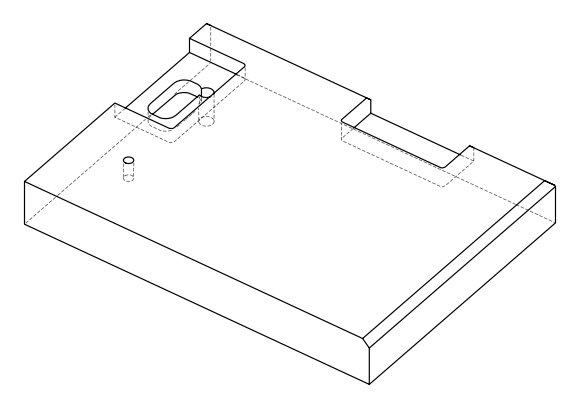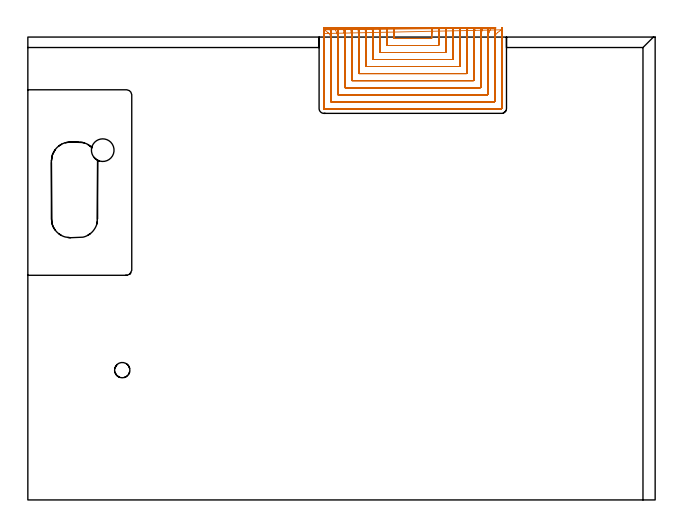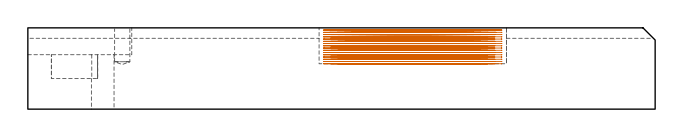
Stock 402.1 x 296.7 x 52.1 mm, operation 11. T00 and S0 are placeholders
(PLAN: 11 operations, 6 tool changes, 179.8 min)
(1 SPOT_DRILL | STEP1HOLE | NXT0321_9005460120000 | 0.03 min | 1854 mm3)
(2 SPOT_DRILL_1 | STEP1POCKET | NXT0321_9005460120000 | 0.03 min | 1 mm3)
(3 DRILL_THROUGH_HOLE_INTO_CENTER | STEP1HOLE | NXT0301_065 | 0.17 min | 2440 mm3)
(4 DRILL_TO_ENLARGE_THROUGH_HOLE | STEP1HOLE | NXT0301_106 | 0.17 min | 4288 mm3)
(5 DRILL_BLIND_HOLE_INTO_CENTER | STEP1POCKET | NXT0301_069 | 0.1 min | 1675 mm3)
(6 AREA_MILL | FG_CHAMFER_SURFACE | UGT0205_001 | 4.66 min | 4287 mm3)
(7 AREA_MILL_1 | FG_CHAMFER_SURFACE_1 | UGT0205_001 | 7.27 min | 9027 mm3)
(8 AREA_MILL_2 | FG_CHAMFER_SURFACE_2 | UGT0205_001 | 2.36 min | 2109 mm3)
(9 MILL_RECTANGULAR_POCKET | POCKET_RECTANGULAR_STRAIGHT | UGT0201_105 | Follow Part, ap 5.5, ae 75% | 1.91 min | 54353 mm3)
(10 MILL_SLOT | SLOT_PARTIAL_RECTANGULAR | UGT0201_014 | Follow Part, ap 1.5, ae 75% | 71.77 min | 104526 mm3)
(11 MILL_SLOT_1 | SLOT_PARTIAL_RECTANGULAR_1 | UGT0201_014 | Follow Part, ap 1.5, ae 75% | 91.33 min | 134811 mm3)
(TOOL NXT0321_9005460120000 | NC Spot Drill, 142deg, 12mm, Carbide, Uncoated | D12 PA142 FL30 Z2)
(TOOL NXT0301_065 | Carbide Drill 9.4mm [860.1-0940-075A1-MM 2214] | D9.4 PA140 FL98 Z2)
(TOOL NXT0301_106 | Carbide Drill 14.5mm [860.1-1450-073A1-MM 2214] | D14.5 PA140 FL83 Z2)
(TOOL NXT0301_069 | Carbide Drill 9.8mm [860.1-0980-029A1-MM 2214] | D9.8 PA140 FL47 Z2)
(TOOL UGT0205_001 | Chamfer Mill 20 x 3 x 45 deg. | D20 FL50 Z2)
(TOOL UGT0201_105 | End Mill 22 mm | D22 FL25 Z2)
(TOOL UGT0201_014 | End mill 6 mm | D6 FL24 Z4)
(OP 11 MILL_SLOT_1)
G17 G21 G94 G90
T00 M6
G54
G17 G0 G90 X234.296 Y302.69 S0 M3
G43 Z62.1 H0
Z50.662
G94 G1 X234.545 Y299.7 F250.
G2 X234.7 Y295.8 R45. F500.
G1 X258.8
G2 X258.957 Y299.7 R45.
G1 X259.207 Y302.69 F250.
X229.751 Y302.687
X230.027 Y299.7
G2 X230.2 Y295.964 R40.5 F500.
G1 Y291.3
X263.3
Y295.947
G2 X263.474 Y299.7 R40.5
G1 X263.752 Y302.687 F250.
X225.194 Y302.684
X225.506 Y299.7
G2 X225.7 Y295.964 R36. F500.
G1 Y286.8
X267.8
Y295.947
G2 X267.996 Y299.7 R36.
G1 X268.309 Y302.684 F250.
X220.622 Y302.679
X220.978 Y299.7
G2 X221.2 Y295.964 R31.5 F500.
G1 Y282.3
X272.3
Y295.947
G2 X272.524 Y299.7 R31.5
G1 X272.882 Y302.679 F250.
X216.025 Y302.671
X216.44 Y299.7
G2 X216.7 Y295.964 R27. F500.
G1 Y277.8
X276.8
Y295.947
G2 X277.062 Y299.7 R27.
G1 X277.479 Y302.671 F250.
X211.39 Y302.658
X211.888 Y299.7
G2 X212.2 Y295.964 R22.5 F500.
G1 Y273.3
X281.3
Y295.947
G2 X281.615 Y299.7 R22.5
G1 X282.116 Y302.658 F250.
X206.686 Y302.635
X207.308 Y299.7
G2 X207.7 Y295.964 R18. F500.
G1 Y268.8
X285.8
Y295.947
G2 X286.196 Y299.7 R18.
G1 X286.821 Y302.634 F250.
X201.843 Y302.583
X202.673 Y299.7
G2 X203.2 Y295.964 R13.5 F500.
G1 Y264.3
X290.3
Y295.947
G2 X290.832 Y299.7 R13.5
G1 X291.666 Y302.582 F250.
X196.643 Y302.429
X197.888 Y299.7
G2 X198.7 Y295.964 R9. F500.
G1 Y259.8
X294.8
Y295.947
G2 X295.62 Y299.7 R9.
G1 X296.871 Y302.427 F250.
X190.013 Y301.364
X192.409 Y299.558
G2 X194.2 Y295.964 R4.5 F500.
G1 Y255.3
X299.3
Y295.947
G2 X301.108 Y299.553 R4.5
G1 X303.512 Y301.348 F250.
X189.7 Y298.964 F500.
Y295.964 F250.
Y250.9 F500.
X189.705 Y250.845
X189.745 Y250.805
X189.8 Y250.8
X303.7
X303.755 Y250.805
X303.795 Y250.845
X303.8 Y250.9
Y295.947
Y298.947 F250.
G0 Z62.1
X234.633 Y302.699
Z49.225
G1 X234.691 Y299.7
G2 X234.7 Y298.819 R45. F500.
G1 Y295.8
X258.8
Y298.804
G2 X258.809 Y299.7 R45.
G1 X258.869 Y302.699 F250.
X230.125
X230.19 Y299.7
G2 X230.2 Y298.819 R40.5 F500.
G1 Y291.3
X263.3
Y298.804
G2 X263.31 Y299.7 R40.5
G1 X263.376 Y302.699 F250.
X225.616
X225.689 Y299.7
G2 X225.7 Y298.819 R36. F500.
G1 Y286.8
X267.8
Y298.804
G2 X267.811 Y299.7 R36.
G1 X267.886 Y302.699 F250.
X221.104
X221.188 Y299.7
G2 X221.2 Y298.819 R31.5 F500.
G1 Y282.3
X272.3
Y298.804
G2 X272.313 Y299.7 R31.5
G1 X272.398 Y302.699 F250.
X216.588 Y302.698
X216.686 Y299.7
G2 X216.7 Y298.819 R27. F500.
G1 Y277.8
X276.8
Y298.804
G2 X276.815 Y299.7 R27.
G1 X276.914 Y302.698 F250.
X212.065
X212.183 Y299.7
G2 X212.2 Y298.819 R22.5 F500.
G1 Y273.3
X281.3
Y298.804
G2 X281.318 Y299.7 R22.5
G1 X281.437 Y302.698 F250.
X207.532 Y302.696
X207.678 Y299.7
G2 X207.7 Y298.819 R18. F500.
G1 Y268.8
X285.8
Y298.804
G2 X285.822 Y299.7 R18.
G1 X285.972 Y302.696 F250.
X202.975 Y302.694
X203.171 Y299.7
G2 X203.2 Y298.819 R13.5 F500.
G1 Y264.3
X290.3
Y298.804
G2 X290.33 Y299.7 R13.5
G1 X290.529 Y302.693 F250.
X198.363 Y302.686
X198.657 Y299.7
G2 X198.7 Y298.819 R9. F500.
G1 Y259.8
X294.8
Y298.804
G2 X294.845 Y299.7 R9.
G1 X295.144 Y302.685 F250.
X193.525 Y302.642
X194.113 Y299.7
G2 X194.2 Y298.819 R4.5 F500.
G1 Y255.3
X299.3
Y298.804
G2 X299.39 Y299.7 R4.5
G1 X299.988 Y302.64 F250.
X189.7 Y301.819
Y298.819
Y250.9 F500.
X189.705 Y250.845
X189.745 Y250.805
X189.8 Y250.8
X303.7
X303.755 Y250.805
X303.795 Y250.845
X303.8 Y250.9
Y298.804
Y301.804 F250.
G0 X234.696 Y302.7 Z47.787
G1 X234.7 Y299.7
Y299.644 F500.
Y295.8
X258.8
Y299.634
Y299.7
X258.804 Y302.7 F250.
X230.196
X230.2 Y299.7
Y299.644 F500.
Y291.3
X263.3
Y299.634
Y299.7
X263.305 Y302.7 F250.
X225.695
X225.7 Y299.7
Y299.644 F500.
Y286.8
X267.8
Y299.634
Y299.7
X267.806 Y302.7 F250.
X221.195
X221.2 Y299.7
Y299.644 F500.
Y282.3
X272.3
Y299.634
Y299.7
X272.306 Y302.7 F250.
X216.694
X216.7 Y299.7
Y299.644 F500.
Y277.8
X276.8
Y299.634
Y299.7
X276.807 Y302.7 F250.
X212.192
X212.2 Y299.7
Y299.644 F500.
Y273.3
X281.3
Y299.634
Y299.7
X281.309 Y302.7 F250.
X207.691
X207.7 Y299.7
Y299.644 F500.
Y268.8
X285.8
Y299.634
Y299.7
X285.811 Y302.7 F250.
X203.187
X203.2 Y299.7
Y299.644 F500.
Y264.3
X290.3
Y299.634
Y299.7
X290.315 Y302.7 F250.
X198.681
X198.7 Y299.7
Y299.644 F500.
Y259.8
X294.8
Y299.634
Y299.7
X294.822 Y302.7 F250.
X194.162
X194.2 Y299.7
Y299.644 F500.
Y255.3
X299.3
Y299.634
Y299.7
X299.345 Y302.7 F250.
X189.7 Y302.644
Y299.644
Y250.9 F500.
X189.705 Y250.845
X189.745 Y250.805
X189.8 Y250.8
X303.7
X303.755 Y250.805
X303.795 Y250.845
X303.8 Y250.9
Y299.634
Y302.634 F250.
G0 X234.7 Y302.7 Z46.35
G1 Y299.7
Y295.8 F500.
X258.8
Y299.7
Y302.7 F250.
X230.2
Y299.7
Y291.3 F500.
X263.3
Y299.7
Y302.7 F250.
X225.7
Y299.7
Y286.8 F500.
X267.8
Y299.7
Y302.7 F250.
X221.2
Y299.7
Y282.3 F500.
X272.3
Y299.7
Y302.7 F250.
X216.7
Y299.7
Y277.8 F500.
X276.8
Y299.7
Y302.7 F250.
X212.2
Y299.7
Y273.3 F500.
X281.3
Y299.7
Y302.7 F250.
X207.7
Y299.7
Y268.8 F500.
X285.8
Y299.7
Y302.7 F250.
X203.2
Y299.7
Y264.3 F500.
X290.3
Y299.7
Y302.7 F250.
X198.7
Y299.7
Y259.8 F500.
X294.8
Y299.7
Y302.7 F250.
X194.2
Y299.7
Y255.3 F500.
X299.3
Y299.7
Y302.7 F250.
X189.7
Y299.7
Y250.9 F500.
X189.705 Y250.845
X189.745 Y250.805
X189.8 Y250.8
X303.7
X303.755 Y250.805
X303.795 Y250.845
X303.8 Y250.9
Y299.7
Y302.7 F250.
G0 X234.7 Z44.912
G1 Y299.7
Y295.8 F500.
X258.8
Y299.7
Y302.7 F250.
X230.2
Y299.7
Y291.3 F500.
X263.3
Y299.7
Y302.7 F250.
X225.7
Y299.7
Y286.8 F500.
X267.8
Y299.7
Y302.7 F250.
X221.2
Y299.7
Y282.3 F500.
X272.3
Y299.7
Y302.7 F250.
X216.7
Y299.7
Y277.8 F500.
X276.8
Y299.7
Y302.7 F250.
X212.2
Y299.7
Y273.3 F500.
X281.3
Y299.7
Y302.7 F250.
X207.7
Y299.7
Y268.8 F500.
X285.8
Y299.7
Y302.7 F250.
X203.2
Y299.7
Y264.3 F500.
X290.3
Y299.7
Y302.7 F250.
X198.7
Y299.7
Y259.8 F500.
X294.8
Y299.7
Y302.7 F250.
X194.2
Y299.7
Y255.3 F500.
X299.3
Y299.7
Y302.7 F250.
X189.7
Y299.7
Y250.9 F500.
X189.705 Y250.845
X189.745 Y250.805
X189.8 Y250.8
X303.7
X303.755 Y250.805
X303.795 Y250.845
X303.8 Y250.9
Y299.7
Y302.7 F250.
G0 X234.7 Z43.475
G1 Y299.7
Y295.8 F500.
X258.8
Y299.7
Y302.7 F250.
X230.2
Y299.7
Y291.3 F500.
X263.3
Y299.7
Y302.7 F250.
X225.7
Y299.7
Y286.8 F500.
X267.8
Y299.7
Y302.7 F250.
X221.2
Y299.7
Y282.3 F500.
X272.3
Y299.7
Y302.7 F250.
X216.7
Y299.7
Y277.8 F500.
X276.8
Y299.7
Y302.7 F250.
X212.2
Y299.7
Y273.3 F500.
X281.3
Y299.7
Y302.7 F250.
X207.7
Y299.7
Y268.8 F500.
X285.8
Y299.7
Y302.7 F250.
X203.2
Y299.7
Y264.3 F500.
X290.3
Y299.7
Y302.7 F250.
X198.7
Y299.7
Y259.8 F500.
X294.8
Y299.7
Y302.7 F250.
X194.2
Y299.7
Y255.3 F500.
X299.3
Y299.7
Y302.7 F250.
X189.7
Y299.7
Y250.9 F500.
X189.705 Y250.845
X189.745 Y250.805
X189.8 Y250.8
X303.7
X303.755 Y250.805
X303.795 Y250.845
X303.8 Y250.9
Y299.7
Y302.7 F250.
G0 X234.7 Z42.037
G1 Y299.7
Y295.8 F500.
X258.8
Y299.7
Y302.7 F250.
X230.2
Y299.7
Y291.3 F500.
X263.3
Y299.7
Y302.7 F250.
X225.7
Y299.7
Y286.8 F500.
X267.8
Y299.7
Y302.7 F250.
X221.2
Y299.7
Y282.3 F500.
X272.3
Y299.7
Y302.7 F250.
X216.7
Y299.7
Y277.8 F500.
X276.8
Y299.7
Y302.7 F250.
X212.2
Y299.7
Y273.3 F500.
X281.3
Y299.7
Y302.7 F250.
X207.7
Y299.7
Y268.8 F500.
X285.8
Y299.7
Y302.7 F250.
X203.2
Y299.7
Y264.3 F500.
X290.3
Y299.7
Y302.7 F250.
X198.7
Y299.7
Y259.8 F500.
X294.8
Y299.7
Y302.7 F250.
X194.2
Y299.7
Y255.3 F500.
X299.3
Y299.7
Y302.7 F250.
X189.7
Y299.7
Y250.9 F500.
X189.705 Y250.845
X189.745 Y250.805
X189.8 Y250.8
X303.7
X303.755 Y250.805
X303.795 Y250.845
X303.8 Y250.9
Y299.7
Y302.7 F250.
G0 X234.7 Z40.6
G1 Y299.7
Y295.8 F500.
X258.8
Y299.7
Y302.7 F250.
X230.2
Y299.7
Y291.3 F500.
X263.3
Y299.7
Y302.7 F250.
X225.7
Y299.7
Y286.8 F500.
X267.8
Y299.7
Y302.7 F250.
X221.2
Y299.7
Y282.3 F500.
X272.3
Y299.7
Y302.7 F250.
X216.7
Y299.7
Y277.8 F500.
X276.8
Y299.7
Y302.7 F250.
X212.2
Y299.7
Y273.3 F500.
X281.3
Y299.7
Y302.7 F250.
X207.7
Y299.7
Y268.8 F500.
X285.8
Y299.7
Y302.7 F250.
X203.2
Y299.7
Y264.3 F500.
X290.3
Y299.7
Y302.7 F250.
X198.7
Y299.7
Y259.8 F500.
X294.8
Y299.7
Y302.7 F250.
X194.2
Y299.7
Y255.3 F500.
X299.3
Y299.7
Y302.7 F250.
X189.7
Y299.7
Y250.9 F500.
X189.705 Y250.845
X189.745 Y250.805
X189.8 Y250.8
X303.7
X303.755 Y250.805
X303.795 Y250.845
X303.8 Y250.9
Y299.7
Y302.7 F250.
G0 X234.7 Z39.162
G1 Y299.7
Y295.8 F500.
X258.8
Y299.7
Y302.7 F250.
X230.2
Y299.7
Y291.3 F500.
X263.3
Y299.7
Y302.7 F250.
X225.7
Y299.7
Y286.8 F500.
X267.8
Y299.7
Y302.7 F250.
X221.2
Y299.7
Y282.3 F500.
X272.3
Y299.7
Y302.7 F250.
X216.7
Y299.7
Y277.8 F500.
X276.8
Y299.7
Y302.7 F250.
X212.2
Y299.7
Y273.3 F500.
X281.3
Y299.7
Y302.7 F250.
X207.7
Y299.7
Y268.8 F500.
X285.8
Y299.7
Y302.7 F250.
X203.2
Y299.7
Y264.3 F500.
X290.3
Y299.7
Y302.7 F250.
X198.7
Y299.7
Y259.8 F500.
X294.8
Y299.7
Y302.7 F250.
X194.2
Y299.7
Y255.3 F500.
X299.3
Y299.7
Y302.7 F250.
X189.7
Y299.7
Y250.9 F500.
X189.705 Y250.845
X189.745 Y250.805
X189.8 Y250.8
X303.7
X303.755 Y250.805
X303.795 Y250.845
X303.8 Y250.9
Y299.7
Y302.7 F250.
G0 X234.7 Z37.725
G1 Y299.7
Y295.8 F500.
X258.8
Y299.7
Y302.7 F250.
X230.2
Y299.7
Y291.3 F500.
X263.3
Y299.7
Y302.7 F250.
X225.7
Y299.7
Y286.8 F500.
X267.8
Y299.7
Y302.7 F250.
X221.2
Y299.7
Y282.3 F500.
X272.3
Y299.7
Y302.7 F250.
X216.7
Y299.7
Y277.8 F500.
X276.8
Y299.7
Y302.7 F250.
X212.2
Y299.7
Y273.3 F500.
X281.3
Y299.7
Y302.7 F250.
X207.7
Y299.7
Y268.8 F500.
X285.8
Y299.7
Y302.7 F250.
X203.2
Y299.7
Y264.3 F500.
X290.3
Y299.7
Y302.7 F250.
X198.7
Y299.7
Y259.8 F500.
X294.8
Y299.7
Y302.7 F250.
X194.2
Y299.7
Y255.3 F500.
X299.3
Y299.7
Y302.7 F250.
X189.7
Y299.7
Y250.9 F500.
X189.705 Y250.845
X189.745 Y250.805
X189.8 Y250.8
X303.7
X303.755 Y250.805
X303.795 Y250.845
X303.8 Y250.9
Y299.7
Y302.7 F250.
G0 X234.7 Z36.287
G1 Y299.7
Y295.8 F500.
X258.8
Y299.7
Y302.7 F250.
X230.2
Y299.7
Y291.3 F500.
X263.3
Y299.7
Y302.7 F250.
X225.7
Y299.7
Y286.8 F500.
X267.8
Y299.7
Y302.7 F250.
X221.2
Y299.7
Y282.3 F500.
X272.3
Y299.7
Y302.7 F250.
X216.7
Y299.7
Y277.8 F500.
X276.8
Y299.7
Y302.7 F250.
X212.2
Y299.7
Y273.3 F500.
X281.3
Y299.7
Y302.7 F250.
X207.7
Y299.7
Y268.8 F500.
X285.8
Y299.7
Y302.7 F250.
X203.2
Y299.7
Y264.3 F500.
X290.3
Y299.7
Y302.7 F250.
X198.7
Y299.7
Y259.8 F500.
X294.8
Y299.7
Y302.7 F250.
X194.2
Y299.7
Y255.3 F500.
X299.3
Y299.7
Y302.7 F250.
X189.7
Y299.7
Y250.9 F500.
X189.705 Y250.845
X189.745 Y250.805
X189.8 Y250.8
X303.7
X303.755 Y250.805
X303.795 Y250.845
X303.8 Y250.9
Y299.7
Y302.7 F250.
G0 X234.7 Z34.85
G1 Y299.7
Y295.8 F500.
X258.8
Y299.7
Y302.7 F250.
X230.2
Y299.7
Y291.3 F500.
X263.3
Y299.7
Y302.7 F250.
X225.7
Y299.7
Y286.8 F500.
X267.8
Y299.7
Y302.7 F250.
X221.2
Y299.7
Y282.3 F500.
X272.3
Y299.7
Y302.7 F250.
X216.7
Y299.7
Y277.8 F500.
X276.8
Y299.7
Y302.7 F250.
X212.2
Y299.7
Y273.3 F500.
X281.3
Y299.7
Y302.7 F250.
X207.7
Y299.7
Y268.8 F500.
X285.8
Y299.7
Y302.7 F250.
X203.2
Y299.7
Y264.3 F500.
X290.3
Y299.7
Y302.7 F250.
X198.7
Y299.7
Y259.8 F500.
X294.8
Y299.7
Y302.7 F250.
X194.2
Y299.7
Y255.3 F500.
X299.3
Y299.7
Y302.7 F250.
X189.7
Y299.7
Y250.9 F500.
X189.705 Y250.845
X189.745 Y250.805
X189.8 Y250.8
X303.7
X303.755 Y250.805
X303.795 Y250.845
X303.8 Y250.9
Y299.7
Y302.7 F250.
G0 X234.7 Z33.412
G1 Y299.7
Y295.8 F500.
X258.8
Y299.7
Y302.7 F250.
X230.2
Y299.7
Y291.3 F500.
X263.3
Y299.7
Y302.7 F250.
X225.7
Y299.7
Y286.8 F500.
X267.8
Y299.7
Y302.7 F250.
X221.2
Y299.7
Y282.3 F500.
X272.3
Y299.7
Y302.7 F250.
X216.7
Y299.7
Y277.8 F500.
X276.8
Y299.7
Y302.7 F250.
X212.2
Y299.7
Y273.3 F500.
X281.3
Y299.7
Y302.7 F250.
X207.7
Y299.7
Y268.8 F500.
X285.8
Y299.7
Y302.7 F250.
X203.2
Y299.7
Y264.3 F500.
X290.3
Y299.7
Y302.7 F250.
X198.7
Y299.7
Y259.8 F500.
X294.8
Y299.7
Y302.7 F250.
X194.2
Y299.7
Y255.3 F500.
X299.3
Y299.7
Y302.7 F250.
X189.7
Y299.7
Y250.9 F500.
X189.705 Y250.845
X189.745 Y250.805
X189.8 Y250.8
X303.7
X303.755 Y250.805
X303.795 Y250.845
X303.8 Y250.9
Y299.7
Y302.7 F250.
G0 X234.7 Z31.975
G1 Y299.7
Y295.8 F500.
X258.8
Y299.7
Y302.7 F250.
X230.2
Y299.7
Y291.3 F500.
X263.3
Y299.7
Y302.7 F250.
X225.7
Y299.7
Y286.8 F500.
X267.8
Y299.7
Y302.7 F250.
X221.2
Y299.7
Y282.3 F500.
X272.3
Y299.7
Y302.7 F250.
X216.7
Y299.7
Y277.8 F500.
X276.8
Y299.7
Y302.7 F250.
X212.2
Y299.7
Y273.3 F500.
X281.3
Y299.7
Y302.7 F250.
X207.7
Y299.7
Y268.8 F500.
X285.8
Y299.7
Y302.7 F250.
X203.2
Y299.7
Y264.3 F500.
X290.3
Y299.7
Y302.7 F250.
X198.7
Y299.7
Y259.8 F500.
X294.8
Y299.7
Y302.7 F250.
X194.2
Y299.7
Y255.3 F500.
X299.3
Y299.7
Y302.7 F250.
X189.7
Y299.7
Y250.9 F500.
X189.705 Y250.845
X189.745 Y250.805
X189.8 Y250.8
X303.7
X303.755 Y250.805
X303.795 Y250.845
X303.8 Y250.9
Y299.7
Y302.7 F250.
G0 X234.7 Z30.537
G1 Y299.7
Y295.8 F500.
X258.8
Y299.7
Y302.7 F250.
X230.2
Y299.7
Y291.3 F500.
X263.3
Y299.7
Y302.7 F250.
X225.7
Y299.7
Y286.8 F500.
X267.8
Y299.7
Y302.7 F250.
X221.2
Y299.7
Y282.3 F500.
X272.3
Y299.7
Y302.7 F250.
X216.7
Y299.7
Y277.8 F500.
X276.8
Y299.7
Y302.7 F250.
X212.2
Y299.7
Y273.3 F500.
X281.3
Y299.7
Y302.7 F250.
X207.7
Y299.7
Y268.8 F500.
X285.8
Y299.7
Y302.7 F250.
X203.2
Y299.7
Y264.3 F500.
X290.3
Y299.7
Y302.7 F250.
X198.7
Y299.7
Y259.8 F500.
X294.8
Y299.7
Y302.7 F250.
X194.2
Y299.7
Y255.3 F500.
X299.3
Y299.7
Y302.7 F250.
X189.7
Y299.7
Y250.9 F500.
X189.705 Y250.845
X189.745 Y250.805
X189.8 Y250.8
X303.7
X303.755 Y250.805
X303.795 Y250.845
X303.8 Y250.9
Y299.7
Y302.7 F250.
G0 X234.7 Z29.1
G1 Y299.7
Y295.8 F500.
X258.8
Y299.7
Y302.7 F250.
X230.2
Y299.7
Y291.3 F500.
X263.3
Y299.7
Y302.7 F250.
X225.7
Y299.7
Y286.8 F500.
X267.8
Y299.7
Y302.7 F250.
X221.2
Y299.7
Y282.3 F500.
X272.3
Y299.7
Y302.7 F250.
X216.7
Y299.7
Y277.8 F500.
X276.8
Y299.7
Y302.7 F250.
X212.2
Y299.7
Y273.3 F500.
X281.3
Y299.7
Y302.7 F250.
X207.7
Y299.7
Y268.8 F500.
X285.8
Y299.7
Y302.7 F250.
X203.2
Y299.7
Y264.3 F500.
X290.3
Y299.7
Y302.7 F250.
X198.7
Y299.7
Y259.8 F500.
X294.8
Y299.7
Y302.7 F250.
X194.2
Y299.7
Y255.3 F500.
X299.3
Y299.7
Y302.7 F250.
X189.7
Y299.7
Y250.9 F500.
X189.705 Y250.845
X189.745 Y250.805
X189.8 Y250.8
X303.7
X303.755 Y250.805
X303.795 Y250.845
X303.8 Y250.9
Y299.7
Y302.7 F250.
G0 Z62.1
M5
M2
